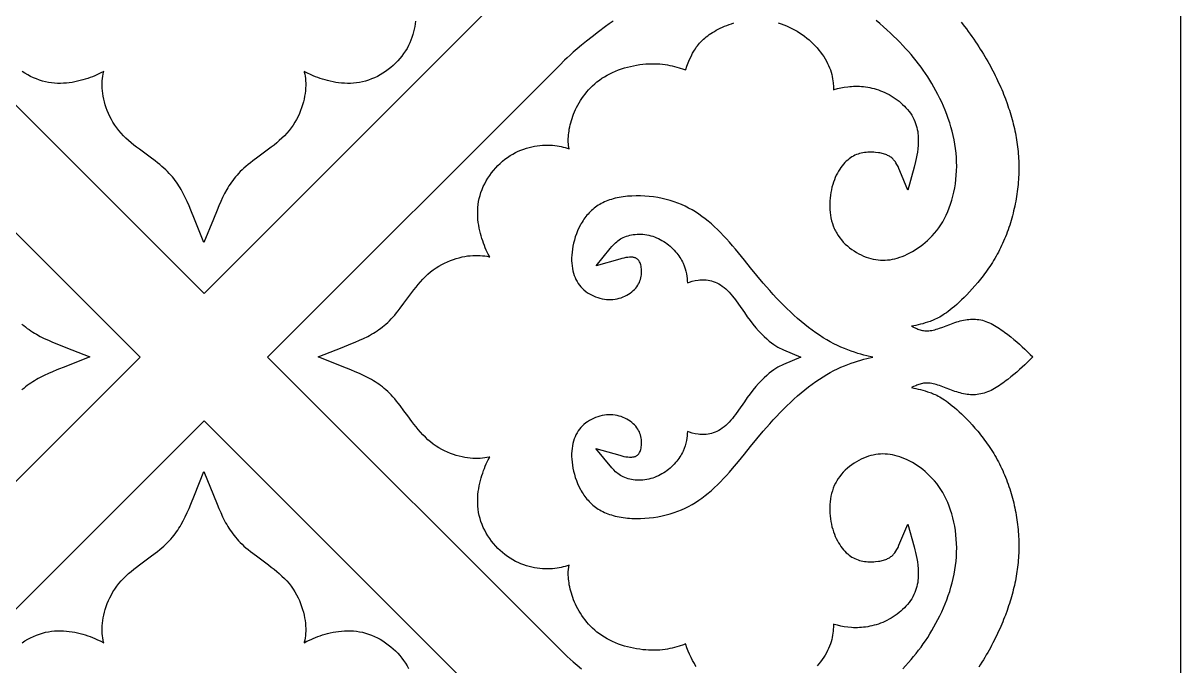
# Model space of a CAD drawing. Extents: x -312 to 312, y -312 to 312.
# Drawn here: x -57.8 to 312.5, y -98.8 to 106.9 of the extents above; entities that cross this region are included whole.
import ezdxf

# ---------------------------------------------------------------- set-up
doc = ezdxf.new("R2010")
doc.units = 0
doc.layers.add('IMPORT_-_DEPOSITPHOTOS_724', color=18, linetype='CONTINUOUS')
doc.layers.add('IMPORT_-_DESIGNS_FOR_TESSE', color=18, linetype='CONTINUOUS')

msp = doc.modelspace()

# ---------------------------------------------------------------- linework, layer by layer
at = {"layer": 'IMPORT_-_DEPOSITPHOTOS_724'}
msp.add_lwpolyline([(-312.5, -312.5), (312.5, -312.5), (312.5, 312.5), (-312.5, 312.5)], close=True, dxfattribs=at)
at = {"layer": 'IMPORT_-_DESIGNS_FOR_TESSE'}
for points in [[(-93.44, 113.83), (0.03, 20.36), (93.43, 113.83)], [(67.71, 107.49), (67.6, 106.65), (67.46, 105.79), (67.29, 104.92), (67.08, 104.05), (66.84, 103.17), (66.55, 102.28), (66.22, 101.4), (65.84, 100.53), (65.42, 99.65), (64.96, 98.79), (64.44, 97.94), (63.88, 97.11), (63.29, 96.31), (62.65, 95.53), (61.97, 94.77), (61.26, 94.04), (60.52, 93.34), (59.75, 92.66), (58.94, 92.02), (58.11, 91.42), (57.26, 90.85), (56.38, 90.32), (55.47, 89.83), (54.55, 89.38), (53.61, 88.98), (52.65, 88.62), (51.68, 88.32), (50.72, 88.07), (49.74, 87.87), (48.77, 87.73), (47.8, 87.63), (46.84, 87.58), (45.88, 87.57), (44.94, 87.6), (44, 87.67), (43.08, 87.77), (42.18, 87.9), (41.29, 88.06), (40.42, 88.24), (39.57, 88.45), (38.74, 88.67), (37.94, 88.91), (37.16, 89.17), (36.4, 89.44), (35.66, 89.72), (34.95, 90.02), (34.25, 90.32), (32.93, 90.95), (32.05, 91.41), (32.09, 91.21), (32.23, 90.55), (32.35, 89.86), (32.44, 89.15), (32.5, 88.41), (32.54, 87.65), (32.54, 86.86), (32.51, 86.04), (32.44, 85.2), (32.34, 84.33), (32.2, 83.45), (32.02, 82.55), (31.81, 81.64), (31.55, 80.72), (31.25, 79.79), (30.91, 78.86), (30.53, 77.93), (30.1, 77), (29.62, 76.07), (29.1, 75.15), (28.52, 74.25), (27.9, 73.36), (27.22, 72.49), (26.5, 71.65), (25.73, 70.84), (24.94, 70.05), (24.11, 69.3), (23.27, 68.57), (22.41, 67.86), (21.54, 67.17), (20.66, 66.5), (18.91, 65.21), (17.21, 63.97), (15.59, 62.76), (14.84, 62.18), (14.12, 61.6), (13.44, 61.03), (12.8, 60.46), (12.19, 59.9), (11.62, 59.33), (11.08, 58.77), (10.57, 58.21), (10.08, 57.65), (9.62, 57.09), (9.19, 56.52), (8.77, 55.95), (8.37, 55.38), (7.99, 54.79), (7.63, 54.2), (7.28, 53.61), (6.61, 52.36), (5.96, 51.07), (5.35, 49.75), (4.76, 48.4), (4.18, 47.02), (3.03, 44.15), (-0.01, 36.64), (-3.03, 44.15), (-4.19, 47.01), (-4.76, 48.4), (-5.36, 49.75), (-5.97, 51.07), (-6.62, 52.37), (-6.95, 52.99), (-7.29, 53.6), (-7.64, 54.2), (-8, 54.79), (-8.38, 55.38), (-8.78, 55.95), (-9.19, 56.52), (-9.63, 57.09), (-10.09, 57.65), (-10.58, 58.21), (-11.09, 58.77), (-11.63, 59.33), (-12.2, 59.9), (-12.81, 60.46), (-13.45, 61.03), (-14.13, 61.6), (-14.85, 62.18), (-15.6, 62.76), (-17.22, 63.97), (-18.92, 65.21), (-20.66, 66.5), (-21.54, 67.17), (-22.41, 67.86), (-23.27, 68.57), (-24.12, 69.3), (-24.94, 70.05), (-25.74, 70.84), (-26.5, 71.65), (-27.23, 72.49), (-27.91, 73.36), (-28.53, 74.25), (-29.1, 75.15), (-29.63, 76.07), (-30.11, 77), (-30.54, 77.93), (-30.92, 78.86), (-31.26, 79.79), (-31.56, 80.72), (-31.82, 81.64), (-32.03, 82.55), (-32.21, 83.45), (-32.35, 84.33), (-32.45, 85.2), (-32.52, 86.04), (-32.55, 86.86), (-32.54, 87.65), (-32.51, 88.41), (-32.44, 89.15), (-32.35, 89.86), (-32.24, 90.55), (-32.1, 91.21), (-32.05, 91.41), (-32.94, 90.95), (-34.26, 90.32), (-34.96, 90.02), (-35.67, 89.72), (-36.41, 89.44), (-37.17, 89.17), (-37.95, 88.91), (-38.75, 88.67), (-39.58, 88.45), (-40.43, 88.24), (-41.3, 88.06), (-42.19, 87.9), (-43.09, 87.77), (-44.01, 87.67), (-44.95, 87.6), (-45.89, 87.57), (-46.85, 87.58), (-47.81, 87.63), (-48.78, 87.73), (-49.75, 87.87), (-50.73, 88.07), (-51.69, 88.32), (-52.66, 88.62), (-53.62, 88.98), (-54.56, 89.38), (-55.48, 89.83), (-56.38, 90.32), (-57.26, 90.85), (-58.12, 91.42)], [(130.89, 107.5), (129.64, 106.63), (128.45, 105.77), (126.19, 104.1), (124.14, 102.52), (122.32, 101.07), (120.73, 99.77), (119.35, 98.6), (118.16, 97.57), (117.12, 96.63), (116.2, 95.77), (115.36, 94.97), (113.82, 93.43), (20.35, -0.03), (113.82, -93.43), (115.36, -94.96), (116.19, -95.76), (117.12, -96.62), (118.16, -97.56), (119.35, -98.6), (120.73, -99.76)], [(183.71, 106.9), (184.6, 106.61), (185.49, 106.29), (186.37, 105.94), (187.24, 105.56), (188.09, 105.15), (188.93, 104.71), (189.76, 104.24), (190.56, 103.74), (191.35, 103.21), (192.11, 102.66), (192.85, 102.08), (193.56, 101.48), (194.25, 100.86), (194.91, 100.22), (195.54, 99.57), (196.15, 98.91), (196.72, 98.23), (197.27, 97.54), (197.78, 96.84), (198.26, 96.14), (198.71, 95.42), (199.12, 94.71), (199.5, 93.99), (199.83, 93.27), (200.13, 92.57), (200.4, 91.86), (200.62, 91.15), (200.81, 90.45), (200.96, 89.76), (201.08, 89.08), (201.18, 88.41), (201.25, 87.73), (201.34, 86.45), (201.36, 85.54), (201.65, 85.62), (202.66, 85.89), (203.72, 86.14), (204.82, 86.34), (205.95, 86.51), (206.56, 86.57), (207.16, 86.62), (207.78, 86.65), (208.41, 86.66), (209.04, 86.66), (209.69, 86.64), (210.34, 86.6), (211, 86.53), (211.67, 86.45), (212.34, 86.35), (213.02, 86.22), (213.69, 86.08), (214.38, 85.91), (215.06, 85.71), (215.75, 85.49), (216.43, 85.24), (217.11, 84.97), (217.8, 84.67), (218.48, 84.34), (219.15, 83.98), (219.81, 83.6), (220.46, 83.19), (221.1, 82.76), (221.73, 82.31), (222.34, 81.84), (222.93, 81.35), (223.5, 80.84), (224.05, 80.31), (224.57, 79.76), (225.08, 79.19), (225.55, 78.61), (226, 78.01), (226.41, 77.39), (226.8, 76.75), (227.13, 76.08), (227.42, 75.43), (227.67, 74.77), (227.88, 74.12), (228.06, 73.46), (228.2, 72.8), (228.32, 72.15), (228.4, 71.5), (228.47, 70.86), (228.5, 70.23), (228.52, 69.61), (228.52, 68.98), (228.46, 67.8), (228.36, 66.65), (228.22, 65.58), (228.05, 64.56), (227.86, 63.57), (227.65, 62.61), (227.2, 60.81), (225.19, 53.44), (222.64, 59.58), (222.33, 60.29), (222.02, 60.96), (221.69, 61.59), (221.34, 62.18), (221.17, 62.44), (220.99, 62.69), (220.81, 62.93), (220.62, 63.15), (220.42, 63.36), (220.21, 63.56), (220, 63.75), (219.77, 63.92), (219.53, 64.09), (219.27, 64.25), (219, 64.41), (218.71, 64.55), (218.4, 64.69), (218.08, 64.82), (217.73, 64.94), (217.37, 65.05), (216.99, 65.16), (216.59, 65.25), (216.18, 65.33), (215.76, 65.4), (214.81, 65.51), (214.34, 65.54), (213.84, 65.57), (213.34, 65.57), (212.83, 65.56), (212.32, 65.54), (211.8, 65.49), (211.29, 65.43), (210.77, 65.34), (210.26, 65.24), (209.75, 65.11), (209.25, 64.95), (208.75, 64.77), (208.26, 64.56), (207.78, 64.33), (207.3, 64.06), (206.84, 63.76), (206.38, 63.43), (205.92, 63.06), (205.47, 62.66), (205.03, 62.21), (204.6, 61.73), (204.18, 61.22), (203.77, 60.67), (203.37, 60.09), (202.99, 59.48), (202.63, 58.84), (202.29, 58.16), (201.96, 57.46), (201.66, 56.72), (201.38, 55.96), (201.12, 55.17), (200.9, 54.37), (200.71, 53.54), (200.54, 52.66), (200.4, 51.77), (200.3, 50.87), (200.23, 49.96), (200.2, 49.05), (200.2, 48.13), (200.23, 47.21), (200.31, 46.3), (200.43, 45.4), (200.58, 44.51), (200.78, 43.64), (201.02, 42.78), (201.3, 41.95), (201.63, 41.13), (201.81, 40.75), (202, 40.36), (202.2, 39.98), (202.41, 39.62), (202.88, 38.87), (203.39, 38.16), (203.94, 37.48), (204.53, 36.82), (205.16, 36.18), (205.82, 35.58), (206.51, 35.01), (207.22, 34.47), (207.95, 33.97), (208.7, 33.5), (209.46, 33.07), (210.24, 32.68), (211.01, 32.33), (211.79, 32.02), (212.56, 31.76), (213.34, 31.53), (214.12, 31.35), (214.89, 31.21), (215.66, 31.1), (216.42, 31.04), (217.19, 31.01), (217.95, 31.02), (218.71, 31.07), (219.47, 31.16), (220.24, 31.29), (221.01, 31.46), (221.79, 31.67), (222.58, 31.92), (223.38, 32.21), (224.18, 32.54), (225, 32.91), (225.82, 33.33), (226.65, 33.78), (227.48, 34.27), (228.3, 34.81), (229.11, 35.38), (229.92, 35.98), (230.71, 36.63), (231.49, 37.32), (232.25, 38.05), (232.99, 38.83), (233.72, 39.64), (234.41, 40.5), (235.09, 41.4), (235.73, 42.34), (236.34, 43.33), (236.92, 44.36), (237.45, 45.44), (237.95, 46.57), (238.41, 47.74), (238.84, 48.95), (239.23, 50.2), (239.58, 51.48), (239.88, 52.79), (240.15, 54.12), (240.37, 55.48), (240.54, 56.85), (240.67, 58.24), (240.76, 59.64), (240.8, 61.05), (240.78, 62.46), (240.72, 63.88), (240.61, 65.29), (240.45, 66.7), (240.25, 68.1), (239.99, 69.5), (239.69, 70.89), (239.35, 72.27), (238.97, 73.64), (238.55, 74.99), (238.1, 76.34), (237.61, 77.66), (237.1, 78.97), (236.56, 80.26), (235.99, 81.53), (235.4, 82.78), (234.8, 84), (234.17, 85.19), (233.53, 86.36), (232.88, 87.5), (232.22, 88.6), (231.53, 89.69), (230.84, 90.75), (230.12, 91.79), (229.38, 92.81), (228.62, 93.82), (227.84, 94.82), (227.03, 95.81), (226.2, 96.8), (225.35, 97.78), (224.46, 98.76), (223.54, 99.74), (222.6, 100.72), (221.62, 101.71), (220.62, 102.7), (219.58, 103.69), (218.5, 104.69), (217.39, 105.7), (216.25, 106.7), (215.07, 107.69)], [(157.5, -99.04), (157.18, -98.57), (156.88, -98.09), (156.33, -97.13), (155.82, -96.13), (155.36, -95.11), (154.92, -94.08), (154.52, -93.03), (154.14, -91.97), (154.08, -91.8), (153.37, -92.05), (152, -92.5), (151.29, -92.71), (150.56, -92.91), (149.82, -93.09), (149.06, -93.26), (148.29, -93.41), (147.49, -93.54), (146.67, -93.65), (145.83, -93.73), (144.97, -93.79), (144.08, -93.81), (143.18, -93.81), (142.25, -93.78), (141.31, -93.72), (140.36, -93.62), (139.39, -93.5), (138.42, -93.35), (137.44, -93.17), (136.46, -92.96), (135.48, -92.72), (134.51, -92.45), (133.55, -92.14), (132.59, -91.81), (131.65, -91.44), (130.73, -91.05), (129.82, -90.62), (128.94, -90.15), (128.09, -89.66), (127.27, -89.13), (126.48, -88.57), (125.73, -87.99), (125.01, -87.39), (124.32, -86.76), (123.67, -86.12), (123.05, -85.46), (122.46, -84.78), (121.9, -84.1), (121.38, -83.4), (120.89, -82.69), (120.42, -81.98), (119.99, -81.26), (119.59, -80.55), (119.21, -79.83), (118.87, -79.11), (118.55, -78.39), (118.26, -77.69), (117.99, -76.98), (117.75, -76.28), (117.53, -75.59), (117.33, -74.91), (117.16, -74.23), (117.01, -73.56), (116.88, -72.91), (116.78, -72.27), (116.69, -71.64), (116.62, -71.02), (116.58, -70.42), (116.55, -69.83), (116.54, -69.24), (116.56, -68.66), (116.6, -68.1), (116.73, -67.09), (116.83, -66.55), (116.2, -66.77), (115.59, -66.97), (114.96, -67.14), (114.31, -67.3), (113.63, -67.44), (112.94, -67.56), (112.22, -67.65), (111.48, -67.72), (110.72, -67.76), (109.94, -67.77), (109.14, -67.76), (108.32, -67.72), (107.49, -67.65), (106.64, -67.54), (105.78, -67.4), (104.91, -67.23), (104.04, -67.02), (103.16, -66.77), (102.28, -66.48), (101.4, -66.15), (100.52, -65.78), (99.65, -65.36), (98.79, -64.9), (97.93, -64.38), (97.11, -63.82), (96.3, -63.22), (95.52, -62.58), (94.76, -61.91), (94.03, -61.2), (93.33, -60.46), (92.66, -59.68), (92.02, -58.88), (91.41, -58.05), (90.84, -57.19), (90.31, -56.31), (89.82, -55.41), (89.37, -54.49), (88.97, -53.55), (88.62, -52.59), (88.32, -51.62), (88.06, -50.66), (87.87, -49.68), (87.72, -48.71), (87.62, -47.74), (87.57, -46.78), (87.56, -45.82), (87.59, -44.88), (87.66, -43.94), (87.76, -43.02), (87.89, -42.12), (88.05, -41.23), (88.23, -40.36), (88.44, -39.51), (88.66, -38.68), (88.91, -37.87), (89.17, -37.09), (89.44, -36.33), (89.72, -35.6), (90.01, -34.89), (90.32, -34.19), (90.94, -32.87), (91.41, -31.98), (91.21, -32.03), (90.54, -32.17), (89.86, -32.29), (89.14, -32.38), (88.41, -32.44), (87.65, -32.48), (86.85, -32.48), (86.04, -32.45), (85.19, -32.38), (84.33, -32.28), (83.45, -32.14), (82.55, -31.97), (81.64, -31.75), (80.72, -31.49), (79.79, -31.19), (78.86, -30.85), (77.92, -30.47), (76.99, -30.04), (76.07, -29.56), (75.15, -29.04), (74.24, -28.46), (73.35, -27.84), (72.48, -27.16), (71.64, -26.43), (70.83, -25.67), (70.05, -24.87), (69.29, -24.05), (68.56, -23.2), (67.85, -22.34), (67.16, -21.47), (66.49, -20.59), (65.2, -18.85), (63.96, -17.15), (62.76, -15.53), (62.17, -14.78), (61.6, -14.06), (61.02, -13.38), (60.46, -12.74), (59.89, -12.13), (59.33, -11.56), (58.77, -11.02), (58.21, -10.51), (57.65, -10.02), (57.08, -9.56), (56.52, -9.12), (55.95, -8.71), (55.37, -8.31), (54.79, -7.93), (54.2, -7.56), (53.61, -7.22), (52.36, -6.54), (51.08, -5.9), (49.76, -5.29), (48.4, -4.7), (47.02, -4.12), (44.16, -2.98), (36.56, 0.03), (44.16, 3.05), (47.02, 4.19), (48.4, 4.77), (49.75, 5.36), (51.08, 5.97), (52.37, 6.62), (52.99, 6.95), (53.6, 7.29), (54.2, 7.64), (54.79, 8), (55.37, 8.38), (55.95, 8.78), (56.52, 9.19), (57.09, 9.63), (57.65, 10.09), (58.21, 10.57), (58.77, 11.09), (59.33, 11.63), (59.89, 12.2), (60.46, 12.81), (61.02, 13.45), (61.6, 14.13), (62.17, 14.85), (62.76, 15.6), (63.96, 17.22), (65.2, 18.92), (66.49, 20.66), (67.16, 21.54), (67.85, 22.41), (68.56, 23.27), (69.29, 24.12), (70.05, 24.94), (70.83, 25.74), (71.64, 26.5), (72.48, 27.23), (73.35, 27.9), (74.24, 28.53), (75.15, 29.1), (76.07, 29.63), (76.99, 30.1), (77.92, 30.53), (78.86, 30.92), (79.79, 31.26), (80.72, 31.56), (81.64, 31.81), (82.55, 32.03), (83.45, 32.21), (84.33, 32.35), (85.19, 32.45), (86.04, 32.51), (86.85, 32.55), (87.65, 32.54), (88.41, 32.51), (89.14, 32.44), (89.85, 32.35), (90.54, 32.24), (91.2, 32.1), (91.41, 32.05), (90.94, 32.94), (90.32, 34.26), (90.01, 34.96), (89.72, 35.67), (89.44, 36.41), (89.17, 37.16), (88.91, 37.95), (88.66, 38.75), (88.44, 39.58), (88.23, 40.43), (88.05, 41.3), (87.89, 42.19), (87.76, 43.09), (87.66, 44.01), (87.59, 44.94), (87.56, 45.89), (87.57, 46.84), (87.62, 47.81), (87.72, 48.78), (87.87, 49.75), (88.06, 50.72), (88.32, 51.69), (88.62, 52.66), (88.97, 53.62), (89.37, 54.56), (89.82, 55.48), (90.31, 56.38), (90.84, 57.26), (91.41, 58.12), (92.02, 58.95), (92.66, 59.75), (93.33, 60.52), (94.03, 61.26), (94.76, 61.97), (95.52, 62.65), (96.3, 63.29), (97.11, 63.89), (97.93, 64.45), (98.78, 64.96), (99.65, 65.43), (100.52, 65.85), (101.4, 66.22), (102.28, 66.55), (103.16, 66.84), (104.04, 67.09), (104.92, 67.3), (105.78, 67.47), (106.64, 67.61), (107.49, 67.71), (108.33, 67.79), (109.14, 67.83), (109.94, 67.84), (110.72, 67.83), (111.48, 67.79), (112.22, 67.72), (112.94, 67.63), (113.63, 67.51), (114.31, 67.37), (114.96, 67.21), (115.59, 67.03), (116.2, 66.84), (116.83, 66.62), (116.73, 67.15), (116.66, 67.67), (116.6, 68.19), (116.56, 68.73), (116.54, 69.31), (116.55, 69.91), (116.58, 70.49), (116.62, 71.09), (116.69, 71.71), (116.78, 72.34), (116.88, 72.98), (117.01, 73.64), (117.16, 74.3), (117.33, 74.98), (117.53, 75.66), (117.75, 76.35), (117.99, 77.05), (118.26, 77.76), (118.55, 78.47), (118.87, 79.18), (119.21, 79.89), (119.59, 80.61), (119.99, 81.33), (120.42, 82.05), (120.89, 82.76), (121.38, 83.47), (121.9, 84.16), (122.46, 84.85), (123.05, 85.53), (123.67, 86.19), (124.32, 86.83), (125.01, 87.46), (125.73, 88.06), (126.48, 88.64), (127.27, 89.2), (128.09, 89.72), (128.94, 90.22), (129.82, 90.68), (130.72, 91.11), (131.65, 91.51), (132.59, 91.88), (133.54, 92.21), (134.51, 92.51), (135.48, 92.79), (136.46, 93.03), (137.44, 93.24), (138.42, 93.42), (139.39, 93.57), (140.36, 93.7), (141.31, 93.79), (142.25, 93.85), (143.18, 93.88), (144.08, 93.88), (144.97, 93.85), (145.83, 93.8), (146.67, 93.72), (147.49, 93.61), (148.29, 93.48), (149.06, 93.33), (149.82, 93.16), (150.57, 92.97), (151.99, 92.57), (153.38, 92.12), (154.07, 91.86), (154.14, 92.04), (154.52, 93.1), (154.92, 94.14), (155.36, 95.18), (155.82, 96.2), (156.33, 97.2), (156.88, 98.16), (157.19, 98.65), (157.5, 99.12), (157.84, 99.57), (158.19, 100.01), (158.56, 100.45), (158.94, 100.87), (159.35, 101.28), (159.77, 101.68), (160.21, 102.07), (160.68, 102.46), (161.16, 102.83), (161.66, 103.19), (162.18, 103.54), (162.72, 103.89), (163.28, 104.23), (163.88, 104.57), (164.52, 104.9), (165.16, 105.22), (165.84, 105.54), (166.53, 105.84), (167.25, 106.13), (167.99, 106.4), (168.75, 106.66), (169.54, 106.9)], [(242.23, 107.16), (243.27, 105.81), (243.89, 104.98), (244.5, 104.16), (245.09, 103.34), (245.67, 102.53), (246.23, 101.72), (246.78, 100.92), (247.32, 100.11), (247.84, 99.32), (248.35, 98.53), (248.85, 97.74), (249.33, 96.95), (249.8, 96.17), (250.26, 95.4), (250.71, 94.62), (251.14, 93.85), (251.56, 93.08), (251.98, 92.32), (252.38, 91.56), (252.77, 90.8), (253.15, 90.05), (253.51, 89.29), (253.87, 88.54), (254.22, 87.8), (254.56, 87.05), (254.88, 86.31), (255.2, 85.57), (255.51, 84.83), (255.81, 84.1), (256.38, 82.63), (256.92, 81.17), (257.18, 80.44), (257.42, 79.7), (257.66, 78.97), (257.89, 78.24), (258.11, 77.51), (258.33, 76.78), (258.53, 76.05), (258.73, 75.32), (258.91, 74.59), (259.09, 73.86), (259.26, 73.13), (259.42, 72.4), (259.56, 71.67), (259.71, 70.94), (259.84, 70.21), (259.96, 69.48), (260.07, 68.74), (260.17, 68.01), (260.27, 67.27), (260.35, 66.54), (260.42, 65.8), (260.49, 65.06), (260.54, 64.32), (260.59, 63.57), (260.62, 62.83), (260.65, 62.08), (260.66, 61.33), (260.67, 60.58), (260.66, 59.82), (260.65, 59.07), (260.62, 58.31), (260.58, 57.54), (260.54, 56.78), (260.48, 56.01), (260.41, 55.24), (260.34, 54.47), (260.25, 53.7), (260.15, 52.93), (260.05, 52.16), (259.93, 51.39), (259.81, 50.62), (259.67, 49.84), (259.52, 49.07), (259.37, 48.3), (259.2, 47.54), (259.02, 46.77), (258.84, 46), (258.64, 45.24), (258.43, 44.48), (258.22, 43.72), (257.99, 42.97), (257.75, 42.22), (257.51, 41.47), (257.25, 40.73), (256.98, 39.99), (256.71, 39.26), (256.42, 38.53), (256.12, 37.81), (255.82, 37.09), (255.5, 36.38), (255.17, 35.67), (254.84, 34.97), (254.49, 34.28), (254.14, 33.6), (253.77, 32.92), (253.39, 32.25), (253.01, 31.59), (252.62, 30.94), (252.22, 30.29), (251.82, 29.66), (251.41, 29.03), (250.99, 28.42), (250.57, 27.81), (250.14, 27.21), (249.71, 26.62), (249.28, 26.04), (248.84, 25.48), (248.4, 24.92), (247.52, 23.83), (246.64, 22.79), (245.76, 21.8), (244.89, 20.85), (244.03, 19.95), (243.18, 19.09), (242.36, 18.29), (241.57, 17.55), (240.81, 16.86), (240.08, 16.22), (239.39, 15.64), (238.73, 15.11), (238.1, 14.62), (237.5, 14.18), (236.93, 13.79), (236.38, 13.42), (235.86, 13.1), (235.35, 12.81), (234.87, 12.55), (234.41, 12.31), (233.96, 12.1), (233.53, 11.9), (233.1, 11.73), (232.69, 11.57), (232.28, 11.43), (231.49, 11.16), (230.72, 10.91), (229.96, 10.69), (229.22, 10.49), (228.49, 10.31), (227.77, 10.15), (227.06, 9.99), (226.35, 9.85), (227.01, 9.54), (227.68, 9.24), (228.03, 9.1), (228.37, 8.97), (228.73, 8.84), (229.09, 8.73), (229.45, 8.63), (229.83, 8.54), (230.22, 8.48), (230.62, 8.43), (231.03, 8.4), (231.45, 8.39), (231.89, 8.41), (232.35, 8.46), (232.8, 8.53), (233.28, 8.63), (233.77, 8.75), (234.26, 8.89), (234.78, 9.05), (235.3, 9.23), (236.36, 9.61), (237.46, 10.03), (238.57, 10.45), (239.69, 10.86), (240.25, 11.06), (240.81, 11.24), (241.36, 11.41), (241.91, 11.56), (242.46, 11.7), (243.01, 11.82), (243.56, 11.92), (244.11, 12.01), (244.65, 12.07), (245.2, 12.11), (245.74, 12.14), (246.29, 12.14), (246.84, 12.11), (247.38, 12.06), (247.93, 11.99), (248.48, 11.89), (249.04, 11.77), (249.59, 11.62), (250.14, 11.43), (250.69, 11.22), (251.24, 10.99), (251.79, 10.72), (252.33, 10.44), (252.88, 10.14), (253.43, 9.81), (253.97, 9.47), (254.51, 9.12), (255.05, 8.76), (255.58, 8.38), (256.1, 8), (257.13, 7.22), (258.12, 6.44), (259.07, 5.66), (260, 4.88), (260.9, 4.1), (261.77, 3.31), (262.64, 2.52), (263.49, 1.71), (264.34, 0.88), (265.19, 0.03), (264.34, -0.81), (263.49, -1.64), (262.64, -2.44), (261.77, -3.23), (260.9, -4.02), (260, -4.8), (259.07, -5.57), (258.12, -6.36), (257.13, -7.14), (256.62, -7.53), (256.1, -7.92), (255.58, -8.3), (255.05, -8.67), (254.51, -9.04), (253.97, -9.39), (253.43, -9.73), (252.88, -10.05), (252.34, -10.36), (251.79, -10.64), (251.24, -10.91), (250.69, -11.14), (250.14, -11.35), (249.59, -11.53), (249.04, -11.69), (248.48, -11.81), (247.93, -11.91), (247.38, -11.98), (246.84, -12.03), (246.29, -12.05), (245.74, -12.05), (245.2, -12.03), (244.65, -11.99), (244.11, -11.92), (243.56, -11.84), (243.02, -11.74), (242.47, -11.61), (241.92, -11.48), (241.36, -11.32), (240.81, -11.15), (240.25, -10.97), (239.69, -10.77), (238.57, -10.36), (237.46, -9.94), (236.37, -9.53), (235.3, -9.14), (234.78, -8.97), (234.26, -8.81), (233.77, -8.67), (233.28, -8.55), (232.81, -8.45), (232.35, -8.37), (231.89, -8.33), (231.45, -8.31), (231.03, -8.32), (230.62, -8.34), (230.22, -8.39), (229.83, -8.46), (229.45, -8.54), (229.09, -8.64), (228.73, -8.76), (228.37, -8.88), (228.03, -9.02), (227.68, -9.16), (227.01, -9.46), (226.35, -9.77), (227.06, -9.91), (227.77, -10.06), (228.49, -10.23), (229.22, -10.41), (229.96, -10.61), (230.72, -10.83), (231.49, -11.07), (232.29, -11.34), (232.69, -11.49), (233.1, -11.65), (233.53, -11.82), (233.96, -12.01), (234.41, -12.23), (234.87, -12.46), (235.36, -12.73), (235.86, -13.02), (236.38, -13.34), (236.93, -13.7), (237.5, -14.1), (238.1, -14.54), (238.73, -15.03), (239.39, -15.56), (240.08, -16.14), (240.81, -16.78), (241.57, -17.47), (242.37, -18.21), (243.19, -19.01), (244.03, -19.86), (244.89, -20.76), (245.76, -21.71), (246.64, -22.71), (247.53, -23.75), (247.97, -24.29), (248.41, -24.83), (248.85, -25.39), (249.28, -25.96), (249.72, -26.54), (250.15, -27.13), (250.57, -27.73), (250.99, -28.33), (251.41, -28.95), (251.82, -29.58), (252.23, -30.21), (252.63, -30.86), (253.02, -31.51), (253.4, -32.17), (253.78, -32.84), (254.14, -33.51), (254.5, -34.2), (254.85, -34.89), (255.18, -35.59), (255.51, -36.3), (255.82, -37.01), (256.13, -37.72), (256.43, -38.45), (256.71, -39.18), (256.99, -39.91), (257.25, -40.65), (257.51, -41.39), (257.76, -42.14), (257.99, -42.89), (258.22, -43.64), (258.44, -44.4), (258.64, -45.15), (258.84, -45.92), (259.03, -46.68), (259.2, -47.45), (259.37, -48.22), (259.52, -48.99), (259.67, -49.76), (259.81, -50.53), (259.93, -51.3), (260.05, -52.07), (260.16, -52.84), (260.25, -53.61), (260.34, -54.39), (260.42, -55.15), (260.48, -55.92), (260.54, -56.69), (260.59, -57.46), (260.62, -58.22), (260.65, -58.98), (260.66, -59.73), (260.67, -60.49), (260.66, -61.24), (260.65, -61.99), (260.62, -62.74), (260.59, -63.48), (260.54, -64.23), (260.49, -64.97), (260.42, -65.71), (260.35, -66.45), (260.27, -67.19), (260.17, -67.92), (260.07, -68.66), (259.96, -69.39), (259.84, -70.12), (259.71, -70.85), (259.57, -71.58), (259.42, -72.32), (259.26, -73.05), (259.09, -73.77), (258.91, -74.5), (258.73, -75.23), (258.53, -75.96), (258.33, -76.69), (258.11, -77.42), (257.89, -78.15), (257.66, -78.88), (257.42, -79.62), (257.18, -80.35), (256.92, -81.08), (256.38, -82.54), (256.1, -83.27), (255.81, -84.01), (255.51, -84.75), (255.2, -85.48), (254.89, -86.22), (254.56, -86.97), (254.22, -87.71), (253.87, -88.46), (253.52, -89.21), (253.15, -89.96), (252.77, -90.72), (252.38, -91.48), (251.98, -92.24), (251.57, -93), (251.14, -93.77), (250.71, -94.54), (250.26, -95.31), (249.8, -96.09), (249.33, -96.87), (248.85, -97.65), (248.35, -98.44), (247.84, -99.23)], [(-113.83, -93.43), (-20.36, -0.03), (-113.83, 93.43)], [(-58.21, 10.57), (-57.65, 10.09), (-57.09, 9.63), (-56.52, 9.19), (-55.95, 8.78), (-55.38, 8.38), (-54.79, 8), (-54.2, 7.64), (-53.61, 7.29), (-52.36, 6.61), (-51.08, 5.97), (-49.76, 5.36), (-48.4, 4.77), (-47.02, 4.19), (-44.16, 3.05), (-36.55, 0.03), (-44.16, -2.98), (-47.02, -4.12), (-48.4, -4.7), (-49.76, -5.29), (-51.08, -5.9), (-52.37, -6.54), (-52.99, -6.87), (-53.6, -7.21), (-54.2, -7.56), (-54.79, -7.93), (-55.38, -8.31), (-55.95, -8.71), (-56.52, -9.12), (-57.09, -9.56), (-57.65, -10.02), (-58.21, -10.51)], [(93.43, -113.82), (0.03, -20.35), (-93.44, -113.82)], [(223.54, -99.73), (224.46, -98.75), (225.35, -97.77), (226.2, -96.79), (227.03, -95.81), (227.84, -94.82), (228.62, -93.82), (229.38, -92.81), (230.12, -91.78), (230.84, -90.74), (231.53, -89.68), (232.22, -88.6), (232.88, -87.49), (233.53, -86.36), (234.17, -85.19), (234.8, -83.99), (235.4, -82.77), (235.99, -81.53), (236.56, -80.26), (237.1, -78.97), (237.61, -77.66), (238.1, -76.33), (238.55, -74.99), (238.97, -73.63), (239.35, -72.26), (239.69, -70.88), (239.99, -69.49), (240.25, -68.09), (240.45, -66.69), (240.61, -65.28), (240.72, -63.87), (240.78, -62.46), (240.8, -61.04), (240.76, -59.64), (240.67, -58.24), (240.54, -56.85), (240.37, -55.47), (240.15, -54.12), (239.88, -52.78), (239.58, -51.48), (239.23, -50.2), (238.84, -48.95), (238.41, -47.74), (237.95, -46.57), (237.45, -45.44), (236.92, -44.36), (236.34, -43.33), (235.73, -42.34), (235.09, -41.4), (234.41, -40.5), (233.72, -39.64), (232.99, -38.82), (232.25, -38.05), (231.49, -37.32), (230.71, -36.63), (229.92, -35.98), (229.11, -35.37), (228.3, -34.8), (227.48, -34.27), (226.65, -33.78), (225.82, -33.32), (225, -32.91), (224.18, -32.54), (223.38, -32.2), (222.58, -31.91), (221.79, -31.67), (221.01, -31.46), (220.24, -31.29), (219.47, -31.16), (218.71, -31.07), (217.95, -31.02), (217.19, -31), (216.42, -31.03), (215.66, -31.1), (214.89, -31.2), (214.12, -31.34), (213.34, -31.53), (212.56, -31.75), (211.79, -32.02), (211.01, -32.32), (210.24, -32.67), (209.46, -33.06), (208.7, -33.49), (207.95, -33.96), (207.22, -34.46), (206.51, -35), (205.82, -35.57), (205.16, -36.18), (204.53, -36.81), (203.94, -37.47), (203.39, -38.16), (202.88, -38.87), (202.41, -39.61), (202.2, -39.98), (202.01, -40.34), (201.63, -41.14), (201.3, -41.95), (201.02, -42.78), (200.78, -43.63), (200.58, -44.5), (200.43, -45.39), (200.31, -46.29), (200.23, -47.2), (200.2, -48.11), (200.2, -49.02), (200.23, -49.94), (200.3, -50.84), (200.4, -51.73), (200.54, -52.61), (200.7, -53.48), (200.9, -54.3), (201.12, -55.11), (201.38, -55.89), (201.66, -56.65), (201.96, -57.39), (202.29, -58.09), (202.63, -58.77), (202.99, -59.41), (203.37, -60.02), (203.77, -60.6), (204.18, -61.15), (204.6, -61.66), (205.03, -62.14), (205.47, -62.59), (205.92, -62.99), (206.38, -63.36), (206.84, -63.7), (207.3, -63.99), (207.78, -64.26), (208.26, -64.49), (208.75, -64.7), (209.25, -64.88), (209.75, -65.04), (210.26, -65.17), (210.77, -65.28), (211.29, -65.36), (211.8, -65.43), (212.32, -65.47), (212.83, -65.5), (213.34, -65.51), (213.84, -65.5), (214.34, -65.48), (214.81, -65.44), (215.76, -65.33), (216.18, -65.26), (216.6, -65.18), (216.99, -65.09), (217.37, -64.99), (217.73, -64.88), (218.08, -64.76), (218.4, -64.63), (218.71, -64.49), (219, -64.34), (219.28, -64.19), (219.53, -64.03), (219.77, -63.86), (220, -63.68), (220.21, -63.49), (220.42, -63.3), (220.61, -63.09), (220.8, -62.86), (220.98, -62.64), (221.35, -62.1), (221.69, -61.52), (222.02, -60.89), (222.33, -60.23), (225.21, -53.45), (227.19, -60.73), (227.43, -61.63), (227.65, -62.55), (227.86, -63.5), (228.05, -64.48), (228.22, -65.5), (228.36, -66.57), (228.46, -67.72), (228.52, -68.91), (228.52, -69.54), (228.5, -70.16), (228.47, -70.79), (228.4, -71.44), (228.32, -72.08), (228.2, -72.74), (228.06, -73.39), (227.88, -74.05), (227.67, -74.71), (227.42, -75.36), (227.13, -76.02), (226.8, -76.68), (226.41, -77.33), (225.99, -77.94), (225.55, -78.54), (225.08, -79.12), (224.57, -79.69), (224.05, -80.24), (223.5, -80.77), (222.93, -81.28), (222.34, -81.77), (221.73, -82.24), (221.1, -82.69), (220.46, -83.12), (219.81, -83.53), (219.15, -83.91), (218.48, -84.27), (217.8, -84.6), (217.12, -84.9), (216.43, -85.17), (215.75, -85.42), (215.06, -85.64), (214.38, -85.83), (213.69, -86.01), (213.02, -86.15), (212.34, -86.28), (211.67, -86.38), (211, -86.46), (210.34, -86.53), (209.69, -86.57), (209.05, -86.59), (208.41, -86.59), (207.78, -86.58), (207.15, -86.55), (205.96, -86.44), (204.82, -86.28), (203.72, -86.07), (202.66, -85.82), (201.64, -85.56), (201.36, -85.47), (201.34, -86.37), (201.3, -87.02), (201.25, -87.68), (201.18, -88.34), (201.08, -89.01), (200.96, -89.69), (200.81, -90.38), (200.62, -91.08), (200.39, -91.78), (200.13, -92.49), (199.83, -93.2), (199.5, -93.91), (199.12, -94.63), (198.71, -95.35), (198.26, -96.06), (197.78, -96.77), (197.27, -97.47), (196.72, -98.15), (196.15, -98.83)], [(-58.12, -91.41), (-57.26, -90.84), (-56.38, -90.31), (-55.48, -89.82), (-54.56, -89.37), (-53.62, -88.97), (-52.66, -88.62), (-51.69, -88.31), (-50.72, -88.06), (-49.75, -87.87), (-48.78, -87.72), (-47.81, -87.62), (-46.85, -87.57), (-45.89, -87.56), (-44.95, -87.59), (-44.01, -87.66), (-43.09, -87.76), (-42.19, -87.89), (-41.3, -88.05), (-40.43, -88.23), (-39.58, -88.44), (-38.75, -88.67), (-37.95, -88.91), (-37.17, -89.17), (-36.41, -89.44), (-35.67, -89.72), (-34.96, -90.01), (-34.26, -90.32), (-32.94, -90.94), (-32.05, -91.4), (-32.1, -91.21), (-32.24, -90.54), (-32.35, -89.86), (-32.44, -89.14), (-32.51, -88.41), (-32.54, -87.64), (-32.55, -86.85), (-32.52, -86.04), (-32.45, -85.19), (-32.35, -84.33), (-32.21, -83.45), (-32.03, -82.55), (-31.82, -81.64), (-31.56, -80.72), (-31.26, -79.79), (-30.92, -78.86), (-30.54, -77.92), (-30.11, -76.99), (-29.63, -76.07), (-29.1, -75.15), (-28.53, -74.24), (-27.91, -73.35), (-27.23, -72.49), (-26.5, -71.64), (-25.74, -70.83), (-24.94, -70.05), (-24.12, -69.29), (-23.27, -68.56), (-22.41, -67.85), (-21.54, -67.17), (-20.66, -66.49), (-18.92, -65.2), (-17.22, -63.96), (-15.6, -62.76), (-14.85, -62.17), (-14.13, -61.6), (-13.45, -61.02), (-12.81, -60.46), (-12.2, -59.89), (-11.63, -59.33), (-11.09, -58.77), (-10.58, -58.21), (-10.09, -57.65), (-9.63, -57.09), (-9.19, -56.52), (-8.78, -55.95), (-8.38, -55.37), (-8, -54.79), (-7.64, -54.2), (-7.29, -53.61), (-6.61, -52.36), (-5.97, -51.08), (-5.36, -49.75), (-4.76, -48.4), (-4.19, -47.01), (-3.03, -44.15), (-0.01, -36.62), (3.03, -44.15), (4.18, -47.01), (4.76, -48.4), (5.35, -49.75), (5.97, -51.08), (6.61, -52.37), (6.94, -52.99), (7.28, -53.6), (7.63, -54.2), (7.99, -54.79), (8.37, -55.37), (8.77, -55.95), (9.19, -56.52), (9.62, -57.09), (10.08, -57.65), (10.57, -58.21), (11.08, -58.77), (11.62, -59.33), (12.19, -59.89), (12.8, -60.46), (13.44, -61.02), (14.12, -61.6), (14.84, -62.17), (15.59, -62.76), (17.21, -63.96), (18.92, -65.2), (20.66, -66.49), (21.54, -67.17), (22.41, -67.85), (23.27, -68.56), (24.11, -69.29), (24.94, -70.05), (25.73, -70.83), (26.5, -71.64), (27.22, -72.49), (27.9, -73.35), (28.52, -74.24), (29.1, -75.15), (29.62, -76.07), (30.1, -76.99), (30.53, -77.92), (30.91, -78.86), (31.25, -79.79), (31.55, -80.72), (31.81, -81.64), (32.02, -82.55), (32.2, -83.45), (32.34, -84.33), (32.44, -85.19), (32.51, -86.03), (32.54, -86.85), (32.54, -87.65), (32.5, -88.41), (32.44, -89.14), (32.35, -89.85), (32.23, -90.54), (32.09, -91.2), (32.05, -91.4), (32.93, -90.94), (34.25, -90.32), (34.95, -90.01), (35.67, -89.72), (36.4, -89.44), (37.16, -89.17), (37.94, -88.91), (38.74, -88.67), (39.57, -88.44), (40.42, -88.23), (41.29, -88.05), (42.18, -87.89), (43.08, -87.76), (44, -87.66), (44.94, -87.59), (45.88, -87.56), (46.84, -87.57), (47.8, -87.62), (48.77, -87.72), (49.74, -87.87), (50.72, -88.06), (51.68, -88.31), (52.65, -88.62), (53.61, -88.97), (54.55, -89.37), (55.47, -89.82), (56.38, -90.31), (57.26, -90.84), (58.11, -91.41), (58.94, -92.02), (59.75, -92.66), (60.52, -93.33), (61.26, -94.03), (61.97, -94.76), (62.65, -95.52), (63.29, -96.3), (63.88, -97.11), (64.44, -97.94), (64.96, -98.79), (65.42, -99.65)]]:
    msp.add_lwpolyline(points, dxfattribs=at)
msp.add_lwpolyline([(135.25, -19.86), (134.67, -19.56), (134.07, -19.3), (133.45, -19.06), (132.82, -18.86), (132.17, -18.7), (131.51, -18.58), (130.84, -18.5), (130.16, -18.45), (129.47, -18.45), (128.78, -18.5), (128.08, -18.58), (127.37, -18.71), (126.67, -18.88), (125.98, -19.08), (125.29, -19.33), (124.61, -19.61), (123.96, -19.93), (123.32, -20.29), (122.71, -20.67), (122.12, -21.09), (121.57, -21.54), (121.04, -22.02), (120.56, -22.53), (120.12, -23.05), (119.71, -23.62), (119.34, -24.22), (119, -24.85), (118.7, -25.51), (118.43, -26.19), (118.2, -26.91), (118.01, -27.65), (117.85, -28.43), (117.74, -29.23), (117.66, -30.05), (117.62, -30.91), (117.62, -31.79), (117.67, -32.69), (117.75, -33.61), (117.87, -34.56), (118.04, -35.53), (118.25, -36.52), (118.5, -37.51), (118.8, -38.5), (119.14, -39.48), (119.52, -40.46), (119.96, -41.42), (120.45, -42.37), (120.7, -42.82), (120.97, -43.28), (121.26, -43.73), (121.55, -44.17), (121.86, -44.6), (122.18, -45.02), (122.52, -45.43), (122.86, -45.83), (123.22, -46.22), (123.6, -46.6), (123.98, -46.97), (124.38, -47.33), (124.8, -47.67), (125.22, -48), (125.66, -48.32), (126.12, -48.62), (126.59, -48.91), (127.07, -49.18), (127.57, -49.44), (128.1, -49.69), (128.64, -49.92), (129.19, -50.13), (129.77, -50.34), (130.35, -50.52), (130.95, -50.7), (131.57, -50.86), (132.19, -51), (132.83, -51.13), (133.48, -51.24), (134.14, -51.34), (134.8, -51.43), (135.48, -51.5), (136.16, -51.56), (136.83, -51.6), (138.23, -51.65), (139.63, -51.64), (141.03, -51.57), (142.43, -51.46), (143.82, -51.29), (145.2, -51.08), (146.55, -50.82), (147.86, -50.52), (149.14, -50.17), (150.38, -49.77), (151.59, -49.33), (152.77, -48.84), (153.92, -48.32), (155.04, -47.76), (156.14, -47.15), (157.21, -46.5), (158.27, -45.82), (159.3, -45.09), (160.32, -44.32), (161.33, -43.51), (162.32, -42.67), (163.3, -41.78), (164.27, -40.85), (165.24, -39.88), (166.21, -38.88), (167.17, -37.85), (168.12, -36.78), (169.08, -35.69), (171, -33.41), (172.92, -31.06), (174.87, -28.64), (176.85, -26.2), (178.88, -23.75), (179.92, -22.53), (180.97, -21.32), (182.04, -20.13), (183.13, -18.96), (184.23, -17.81), (185.34, -16.68), (186.46, -15.58), (187.59, -14.5), (188.74, -13.45), (189.89, -12.42), (191.04, -11.43), (192.2, -10.47), (193.37, -9.55), (194.53, -8.67), (195.7, -7.83), (196.87, -7.03), (198.04, -6.28), (199.21, -5.57), (200.37, -4.92), (201.51, -4.31), (202.65, -3.75), (203.77, -3.24), (204.87, -2.77), (205.96, -2.34), (207.03, -1.94), (208.08, -1.59), (209.11, -1.26), (210.12, -0.97), (211.11, -0.7), (212.08, -0.46), (213.91, -0.05), (214.02, -0.03), (213.91, -0.01), (212.08, 0.41), (211.11, 0.65), (210.12, 0.91), (209.12, 1.2), (208.09, 1.53), (207.03, 1.88), (205.96, 2.28), (204.88, 2.71), (203.77, 3.17), (202.65, 3.69), (201.52, 4.25), (200.37, 4.85), (199.21, 5.51), (198.04, 6.21), (196.87, 6.97), (195.7, 7.77), (194.53, 8.61), (193.37, 9.49), (192.2, 10.41), (191.04, 11.37), (189.88, 12.36), (188.74, 13.38), (187.59, 14.44), (186.46, 15.52), (185.34, 16.62), (184.22, 17.75), (183.13, 18.9), (182.04, 20.07), (180.97, 21.26), (179.92, 22.48), (178.88, 23.7), (176.85, 26.14), (174.87, 28.59), (172.92, 31), (170.99, 33.36), (170.04, 34.5), (169.08, 35.63), (168.13, 36.72), (167.17, 37.79), (166.21, 38.82), (165.24, 39.82), (164.27, 40.79), (163.3, 41.72), (162.32, 42.61), (161.33, 43.45), (160.32, 44.26), (159.3, 45.03), (158.27, 45.76), (157.21, 46.44), (156.14, 47.09), (155.04, 47.7), (153.92, 48.26), (152.77, 48.78), (151.59, 49.27), (150.38, 49.71), (149.13, 50.11), (147.86, 50.46), (146.55, 50.77), (145.2, 51.02), (143.82, 51.24), (142.43, 51.4), (141.03, 51.51), (139.63, 51.58), (138.23, 51.59), (136.83, 51.54), (136.16, 51.5), (135.48, 51.44), (134.8, 51.37), (134.14, 51.29), (133.48, 51.19), (132.83, 51.07), (132.19, 50.94), (131.57, 50.8), (130.95, 50.64), (130.35, 50.47), (129.76, 50.28), (129.19, 50.08), (128.64, 49.86), (128.1, 49.63), (127.57, 49.39), (127.07, 49.13), (126.59, 48.86), (126.12, 48.57), (125.66, 48.26), (125.22, 47.95), (124.8, 47.62), (124.38, 47.27), (123.98, 46.92), (123.6, 46.55), (123.23, 46.17), (122.87, 45.78), (122.52, 45.37), (122.18, 44.96), (121.86, 44.54), (121.55, 44.11), (121.26, 43.67), (120.97, 43.22), (120.7, 42.77), (120.45, 42.31), (119.96, 41.36), (119.52, 40.4), (119.14, 39.42), (118.79, 38.44), (118.5, 37.45), (118.25, 36.46), (118.04, 35.48), (117.87, 34.51), (117.75, 33.56), (117.67, 32.63), (117.62, 31.73), (117.62, 30.85), (117.66, 30), (117.74, 29.17), (117.85, 28.37), (118.01, 27.6), (118.2, 26.85), (118.43, 26.13), (118.7, 25.45), (119, 24.79), (119.34, 24.16), (119.72, 23.55), (120.12, 22.99), (120.56, 22.46), (121.04, 21.96), (121.56, 21.48), (122.12, 21.03), (122.7, 20.61), (123.32, 20.23), (123.95, 19.87), (124.61, 19.55), (125.29, 19.27), (125.97, 19.03), (126.67, 18.82), (127.37, 18.65), (128.08, 18.53), (128.78, 18.44), (129.47, 18.4), (130.16, 18.4), (130.84, 18.44), (131.51, 18.52), (132.17, 18.65), (132.82, 18.81), (133.45, 19.01), (134.07, 19.24), (134.67, 19.51), (135.25, 19.81), (135.81, 20.13), (136.33, 20.49), (136.83, 20.86), (137.29, 21.26), (137.72, 21.67), (138.12, 22.1), (138.47, 22.53), (138.78, 22.98), (139.05, 23.43), (139.28, 23.89), (139.48, 24.37), (139.64, 24.85), (139.77, 25.35), (139.88, 25.84), (139.95, 26.34), (139.99, 26.83), (140.01, 27.32), (139.99, 27.79), (139.96, 28.25), (139.9, 28.69), (139.82, 29.1), (139.73, 29.49), (139.62, 29.83), (139.49, 30.15), (139.36, 30.43), (139.23, 30.67), (139.1, 30.87), (138.96, 31.04), (138.82, 31.19), (138.68, 31.32), (138.52, 31.44), (138.36, 31.54), (138.19, 31.63), (138.01, 31.71), (137.82, 31.78), (137.61, 31.84), (137.39, 31.88), (137.16, 31.92), (136.92, 31.94), (136.69, 31.96), (136.13, 31.95), (135.56, 31.91), (134.95, 31.82), (134.33, 31.7), (133.67, 31.55), (133.01, 31.37), (125.5, 29.19), (129.98, 34.75), (130.5, 35.37), (131.08, 36), (131.7, 36.61), (132.06, 36.93), (132.43, 37.23), (132.82, 37.51), (133.23, 37.79), (133.67, 38.04), (134.14, 38.28), (134.62, 38.5), (135.13, 38.69), (135.66, 38.85), (136.2, 39), (136.76, 39.11), (137.34, 39.2), (137.93, 39.27), (138.53, 39.31), (139.14, 39.32), (139.75, 39.31), (140.38, 39.28), (141.01, 39.21), (141.64, 39.12), (142.27, 39), (142.91, 38.85), (143.54, 38.66), (144.17, 38.45), (144.77, 38.2), (145.36, 37.95), (145.95, 37.65), (146.52, 37.34), (147.07, 37), (147.61, 36.64), (148.13, 36.26), (148.63, 35.87), (149.12, 35.46), (149.58, 35.04), (150.02, 34.61), (150.45, 34.17), (150.85, 33.73), (151.23, 33.27), (151.59, 32.81), (151.93, 32.35), (152.24, 31.89), (152.53, 31.42), (152.8, 30.96), (153.04, 30.51), (153.26, 30.04), (153.63, 29.16), (153.94, 28.29), (154.17, 27.45), (154.35, 26.64), (154.48, 25.87), (154.58, 25.11), (154.62, 24.38), (154.64, 23.73), (155.34, 23.98), (156.2, 24.24), (157.11, 24.46), (158.06, 24.63), (158.59, 24.68), (159.1, 24.71), (159.61, 24.72), (160.15, 24.71), (160.69, 24.67), (161.24, 24.6), (161.8, 24.5), (162.37, 24.36), (162.94, 24.19), (163.52, 23.97), (164.1, 23.72), (164.68, 23.42), (165.25, 23.08), (165.82, 22.7), (166.38, 22.27), (166.94, 21.79), (167.48, 21.28), (168.01, 20.73), (168.53, 20.15), (169.04, 19.54), (170.02, 18.28), (170.99, 16.94), (172.87, 14.23), (173.8, 12.91), (174.72, 11.66), (175.63, 10.49), (176.54, 9.39), (177.44, 8.37), (178.32, 7.43), (179.19, 6.57), (180.02, 5.81), (180.81, 5.13), (181.58, 4.54), (182.3, 4.01), (182.97, 3.58), (183.59, 3.21), (184.2, 2.88), (184.79, 2.6), (185.37, 2.33), (190.93, -0.03), (185.37, -2.39), (184.79, -2.65), (184.2, -2.94), (183.59, -3.26), (182.97, -3.64), (182.3, -4.07), (181.58, -4.6), (180.82, -5.19), (180.02, -5.87), (179.19, -6.63), (178.32, -7.49), (177.44, -8.43), (176.54, -9.45), (175.63, -10.55), (174.72, -11.72), (173.8, -12.97), (172.87, -14.29), (170.99, -17), (170.03, -18.33), (169.53, -18.98), (169.03, -19.61), (168.53, -20.21), (168.01, -20.79), (167.48, -21.34), (166.94, -21.86), (166.38, -22.33), (165.82, -22.76), (165.25, -23.14), (164.67, -23.48), (164.1, -23.78), (163.52, -24.03), (162.94, -24.24), (162.37, -24.42), (161.8, -24.55), (161.24, -24.65), (160.69, -24.72), (160.15, -24.76), (159.61, -24.78), (159.1, -24.77), (158.59, -24.74), (158.06, -24.69), (157.11, -24.52), (156.2, -24.3), (155.34, -24.04), (154.64, -23.78), (154.62, -24.44), (154.58, -25.17), (154.48, -25.93), (154.35, -26.7), (154.17, -27.51), (153.94, -28.35), (153.63, -29.22), (153.26, -30.1), (153.04, -30.57), (152.8, -31.02), (152.53, -31.48), (152.24, -31.94), (151.93, -32.41), (151.59, -32.87), (151.23, -33.33), (150.85, -33.78), (150.45, -34.23), (150.02, -34.67), (149.58, -35.1), (149.12, -35.52), (148.63, -35.93), (148.13, -36.32), (147.61, -36.7), (147.07, -37.05), (146.52, -37.39), (145.95, -37.71), (145.36, -38), (144.77, -38.26), (144.17, -38.5), (143.54, -38.72), (142.91, -38.9), (142.27, -39.05), (141.64, -39.18), (141.01, -39.27), (140.38, -39.33), (139.75, -39.37), (139.14, -39.38), (138.53, -39.37), (137.93, -39.33), (137.34, -39.26), (136.77, -39.17), (136.21, -39.06), (135.66, -38.92), (135.13, -38.75), (134.62, -38.56), (134.13, -38.34), (133.67, -38.1), (133.23, -37.85), (132.82, -37.57), (132.43, -37.29), (132.06, -36.99), (131.7, -36.67), (131.07, -36.06), (130.5, -35.42), (125.39, -29.21), (133.01, -31.43), (133.68, -31.61), (134.33, -31.76), (134.96, -31.88), (135.56, -31.97), (136.12, -32.01), (136.68, -32.01), (136.92, -32), (137.16, -31.97), (137.39, -31.94), (137.61, -31.89), (137.82, -31.83), (138.01, -31.76), (138.19, -31.69), (138.36, -31.6), (138.52, -31.49), (138.68, -31.38), (138.82, -31.25), (138.96, -31.1), (139.1, -30.93), (139.23, -30.72), (139.36, -30.49), (139.49, -30.21), (139.62, -29.89), (139.73, -29.54), (139.82, -29.16), (139.9, -28.75), (139.96, -28.31), (139.99, -27.85), (140.01, -27.38), (139.99, -26.89), (139.95, -26.4), (139.88, -25.9), (139.77, -25.41), (139.64, -24.91), (139.48, -24.43), (139.28, -23.95), (139.05, -23.48), (138.78, -23.03), (138.47, -22.59), (138.12, -22.15), (137.72, -21.72), (137.29, -21.31), (136.83, -20.92), (136.33, -20.54), (135.81, -20.19)], close=True, dxfattribs=at)

doc.saveas('drawing.dxf')
